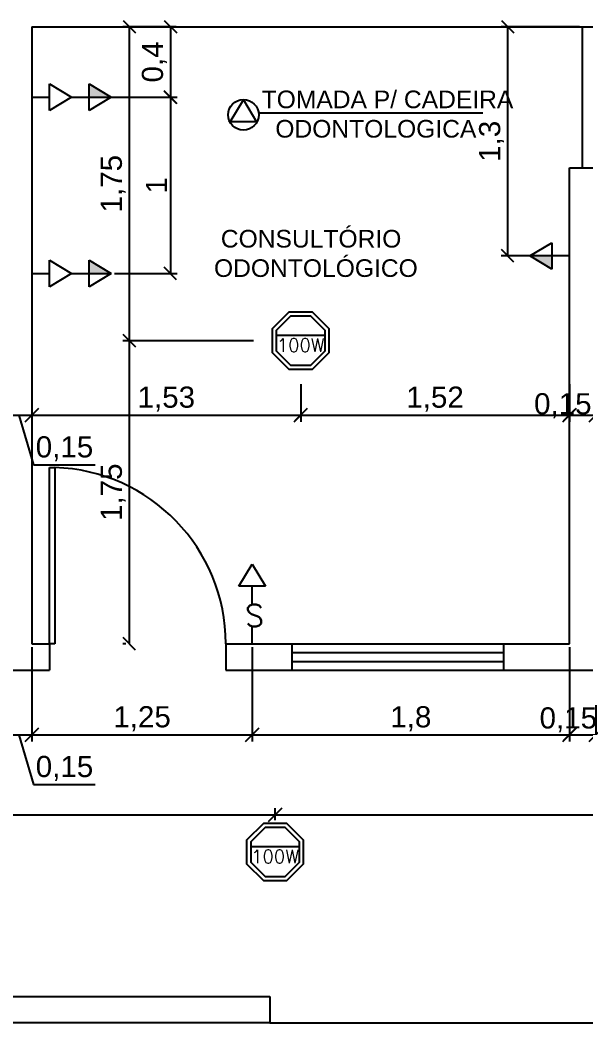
# Model space of a CAD drawing. Header units: millimetres. Extents: x 562 to 1062, y -27 to 300.
# Drawn here: x 669.49 to 672.7, y 242.13 to 247.81 of the extents above; entities that cross this region are included whole.
import ezdxf
from ezdxf.enums import TextEntityAlignment as Align

# ---------------------------------------------------------------- set-up
doc = ezdxf.new("R2010")
doc.units = ezdxf.units.MM
doc.header["$LTSCALE"] = 0.04
doc.linetypes.add('ACAD_ISO03W100', pattern=[30, 12, -18])
for name, color, linetype in [('01', 1, 'Continuous'), ('02', 2, 'Continuous'), ('03', 3, 'Continuous'), ('05', 5, 'Continuous'), ('2', 2, 'Continuous'), ('BAN', 11, 'Continuous'), ('LUMINAR', 2, 'Continuous'), ('TRACEJADO', 7, 'ACAD_ISO03W100')]:
    doc.layers.add(name, color=color, linetype=linetype)
doc.styles.add('SIMPLEX', font='SIMPLEX.SHX')
doc.styles.get("Standard").update_dxf_attribs({"font": 'arial.ttf'})
doc.dimstyles.new('ISO-25', dxfattribs={"dimscale": 0.03, "dimtxt": 4, "dimasz": 2.5, "dimexe": 1.25, "dimexo": 0.625, "dimtad": 1, "dimtxsty": 'Standard', "dimblk": 'OBLIQUE', "dimcen": 2.5, "dimadec": 3, "dimazin": 0, "dimtfac": 1, "dimtmove": 0, "dimatfit": 3, "dimldrblk": 'OBLIQUE', "dimfxl": 1, "dimarcsym": 0})

# ---------------------------------------------------------------- blocks, each defined once
blk = doc.blocks.new('_Oblique')
at = {"layer": 'TRACEJADO', "color": 0, "lineweight": -2}
blk.add_line((-0.5, -0.5), (0.5, 0.5), dxfattribs=at)
blk = doc.blocks.new('*D159')
at = {"layer": 'BAN', "color": 0}
for p, q in [((669.4082, 244.257), (669.4082, 243.7225)), ((669.5582, 244.257), (669.5582, 243.7225)), ((669.4082, 243.76), (669.5582, 243.76)), ((669.4832, 243.76), (669.5678, 243.478)), ((669.5678, 243.478), (669.9179, 243.478))]:
    blk.add_line(p, q, dxfattribs=at)
at = {"layer": 'Defpoints', "color": 0}
for p in [(669.4082, 244.2757), (669.5582, 244.2757), (669.5582, 243.76)]:
    blk.add_point(p, dxfattribs=at)
at = {"layer": 'BAN', "color": 0, "xscale": 0.075, "yscale": 0.075, "zscale": 0.075, "rotation": 180}
blk.add_blockref('_Oblique', (669.4082, 243.76), dxfattribs=at)
at = {"layer": 'BAN', "color": 0, "xscale": 0.075, "yscale": 0.075, "zscale": 0.075}
blk.add_blockref('_Oblique', (669.5582, 243.76), dxfattribs=at)
at = {"layer": 'BAN', "color": 0, "insert": (669.7429, 243.5689), "char_height": 0.12, "attachment_point": 5}
blk.add_mtext('0,15', dxfattribs=at)
blk = doc.blocks.new('*D160')
at = {"layer": 'BAN', "color": 0}
for p, q in [((669.5582, 244.257), (669.5582, 243.7225)), ((670.8082, 244.257), (670.8082, 243.7225)), ((669.5582, 243.76), (670.8082, 243.76))]:
    blk.add_line(p, q, dxfattribs=at)
at = {"layer": 'Defpoints', "color": 0}
for p in [(669.5582, 244.2757), (670.8082, 244.2757), (670.8082, 243.76)]:
    blk.add_point(p, dxfattribs=at)
at = {"layer": 'BAN', "color": 0, "xscale": 0.075, "yscale": 0.075, "zscale": 0.075, "rotation": 180}
blk.add_blockref('_Oblique', (669.5582, 243.76), dxfattribs=at)
at = {"layer": 'BAN', "color": 0, "xscale": 0.075, "yscale": 0.075, "zscale": 0.075}
blk.add_blockref('_Oblique', (670.8082, 243.76), dxfattribs=at)
at = {"layer": 'BAN', "color": 0, "insert": (670.1832, 243.8509), "char_height": 0.12, "attachment_point": 5}
blk.add_mtext('1,25', dxfattribs=at)
blk = doc.blocks.new('*D161')
at = {"layer": 'BAN', "color": 0}
for p, q in [((670.8082, 244.257), (670.8082, 243.7225)), ((672.6082, 244.257), (672.6082, 243.7225)), ((670.8082, 243.76), (672.6082, 243.76))]:
    blk.add_line(p, q, dxfattribs=at)
at = {"layer": 'Defpoints', "color": 0}
for p in [(670.8082, 244.2757), (672.6082, 244.2757), (672.6082, 243.76)]:
    blk.add_point(p, dxfattribs=at)
at = {"layer": 'BAN', "color": 0, "xscale": 0.075, "yscale": 0.075, "zscale": 0.075, "rotation": 180}
blk.add_blockref('_Oblique', (670.8082, 243.76), dxfattribs=at)
at = {"layer": 'BAN', "color": 0, "xscale": 0.075, "yscale": 0.075, "zscale": 0.075}
blk.add_blockref('_Oblique', (672.6082, 243.76), dxfattribs=at)
at = {"layer": 'BAN', "color": 0, "insert": (671.7082, 243.8509), "char_height": 0.12, "attachment_point": 5}
blk.add_mtext('1,8', dxfattribs=at)
blk = doc.blocks.new('*D162')
at = {"layer": 'BAN', "color": 0}
for p, q in [((672.7582, 245.107), (672.7582, 243.7225)), ((672.6082, 244.257), (672.6082, 243.7225)), ((672.6082, 243.76), (672.7582, 243.76))]:
    blk.add_line(p, q, dxfattribs=at)
at = {"layer": 'Defpoints', "color": 0}
for p in [(672.7582, 245.1257), (672.6082, 244.2757), (672.7582, 243.76)]:
    blk.add_point(p, dxfattribs=at)
at = {"layer": 'BAN', "color": 0, "xscale": 0.075, "yscale": 0.075, "zscale": 0.075, "rotation": 180}
blk.add_blockref('_Oblique', (672.6082, 243.76), dxfattribs=at)
at = {"layer": 'BAN', "color": 0, "xscale": 0.075, "yscale": 0.075, "zscale": 0.075}
blk.add_blockref('_Oblique', (672.7582, 243.76), dxfattribs=at)
at = {"layer": 'BAN', "color": 0, "insert": (672.6019, 243.8445), "char_height": 0.12, "attachment_point": 5}
blk.add_mtext('0,15', dxfattribs=at)
blk = doc.blocks.new('*D174')
at = {"layer": 'BAN', "color": 0}
for p, q in [((669.4082, 245.8146), (669.4082, 245.5353)), ((669.5582, 245.8146), (669.5582, 245.5353)), ((669.4082, 245.5728), (669.5582, 245.5728)), ((669.4832, 245.5728), (669.5678, 245.2908)), ((669.5678, 245.2908), (669.9179, 245.2908))]:
    blk.add_line(p, q, dxfattribs=at)
at = {"layer": 'Defpoints', "color": 0}
for p in [(669.4082, 245.8333), (669.5582, 245.8333), (669.5582, 245.5728)]:
    blk.add_point(p, dxfattribs=at)
at = {"layer": 'BAN', "color": 0, "xscale": 0.075, "yscale": 0.075, "zscale": 0.075, "rotation": 180}
blk.add_blockref('_Oblique', (669.4082, 245.5728), dxfattribs=at)
at = {"layer": 'BAN', "color": 0, "xscale": 0.075, "yscale": 0.075, "zscale": 0.075}
blk.add_blockref('_Oblique', (669.5582, 245.5728), dxfattribs=at)
at = {"layer": 'BAN', "color": 0, "insert": (669.7429, 245.3817), "char_height": 0.12, "attachment_point": 5}
blk.add_mtext('0,15', dxfattribs=at)
blk = doc.blocks.new('*D181')
at = {"layer": 'BAN', "color": 0}
for p, q in [((669.5582, 245.8146), (669.5582, 245.5353)), ((671.0832, 245.7476), (671.0832, 245.5353)), ((669.5582, 245.5728), (671.0832, 245.5728))]:
    blk.add_line(p, q, dxfattribs=at)
at = {"layer": 'Defpoints', "color": 0}
for p in [(669.5582, 245.8333), (671.0832, 245.7664), (671.0832, 245.5728)]:
    blk.add_point(p, dxfattribs=at)
at = {"layer": 'BAN', "color": 0, "xscale": 0.075, "yscale": 0.075, "zscale": 0.075, "rotation": 180}
blk.add_blockref('_Oblique', (669.5582, 245.5728), dxfattribs=at)
at = {"layer": 'BAN', "color": 0, "xscale": 0.075, "yscale": 0.075, "zscale": 0.075}
blk.add_blockref('_Oblique', (671.0832, 245.5728), dxfattribs=at)
at = {"layer": 'BAN', "color": 0, "insert": (670.3207, 245.6636), "char_height": 0.12, "attachment_point": 5}
blk.add_mtext('1,53', dxfattribs=at)
blk = doc.blocks.new('*D182')
at = {"layer": 'BAN', "color": 0}
for p, q in [((671.0832, 245.7476), (671.0832, 245.5353)), ((672.6082, 245.7476), (672.6082, 245.5353)), ((671.0832, 245.5728), (672.6082, 245.5728))]:
    blk.add_line(p, q, dxfattribs=at)
at = {"layer": 'Defpoints', "color": 0}
for p in [(671.0832, 245.7664), (672.6082, 245.7664), (672.6082, 245.5728)]:
    blk.add_point(p, dxfattribs=at)
at = {"layer": 'BAN', "color": 0, "xscale": 0.075, "yscale": 0.075, "zscale": 0.075, "rotation": 180}
blk.add_blockref('_Oblique', (671.0832, 245.5728), dxfattribs=at)
at = {"layer": 'BAN', "color": 0, "xscale": 0.075, "yscale": 0.075, "zscale": 0.075}
blk.add_blockref('_Oblique', (672.6082, 245.5728), dxfattribs=at)
at = {"layer": 'BAN', "color": 0, "insert": (671.8457, 245.6636), "char_height": 0.12, "attachment_point": 5}
blk.add_mtext('1,52', dxfattribs=at)
blk = doc.blocks.new('*D183')
at = {"layer": 'BAN', "color": 0}
for p, q in [((672.7582, 245.957), (672.7582, 245.5353)), ((672.6082, 245.7476), (672.6082, 245.5353)), ((672.6082, 245.5728), (672.7582, 245.5728))]:
    blk.add_line(p, q, dxfattribs=at)
at = {"layer": 'Defpoints', "color": 0}
for p in [(672.7582, 245.9757), (672.6082, 245.7664), (672.7582, 245.5728)]:
    blk.add_point(p, dxfattribs=at)
at = {"layer": 'BAN', "color": 0, "xscale": 0.075, "yscale": 0.075, "zscale": 0.075, "rotation": 180}
blk.add_blockref('_Oblique', (672.6082, 245.5728), dxfattribs=at)
at = {"layer": 'BAN', "color": 0, "xscale": 0.075, "yscale": 0.075, "zscale": 0.075}
blk.add_blockref('_Oblique', (672.7582, 245.5728), dxfattribs=at)
at = {"layer": 'BAN', "color": 0, "insert": (672.5707, 245.6261), "char_height": 0.12, "attachment_point": 5}
blk.add_mtext('0,15', dxfattribs=at)
blk = doc.blocks.new('*D186')
at = {"layer": 'BAN', "color": 0, "lineweight": -2}
for p, q in [((666.6082, 243.2195), (666.6082, 243.3432)), ((670.9382, 243.2754), (670.9382, 243.3432)), ((666.6082, 243.3057), (670.9382, 243.3057))]:
    blk.add_line(p, q, dxfattribs=at)
at = {"layer": 'Defpoints', "color": 0}
for p in [(670.9382, 243.3057), (670.9382, 243.2567), (666.6082, 243.2007)]:
    blk.add_point(p, dxfattribs=at)
at = {"layer": 'BAN', "color": 0, "lineweight": -2, "xscale": 0.075, "yscale": 0.075, "zscale": 0.075, "rotation": 180}
blk.add_blockref('_Oblique', (666.6082, 243.3057), dxfattribs=at)
at = {"layer": 'BAN', "color": 0, "lineweight": -2, "xscale": 0.075, "yscale": 0.075, "zscale": 0.075}
blk.add_blockref('_Oblique', (670.9382, 243.3057), dxfattribs=at)
at = {"layer": 'BAN', "color": 0, "insert": (668.7732, 243.3966), "char_height": 0.12, "attachment_point": 5}
blk.add_mtext('4,33', dxfattribs=at)
blk = doc.blocks.new('*D187')
at = {"layer": 'BAN', "color": 0}
for p, q in [((670.9382, 243.2754), (670.9382, 243.3432)), ((675.2682, 243.2754), (675.2682, 243.3432)), ((670.9382, 243.3057), (675.2682, 243.3057))]:
    blk.add_line(p, q, dxfattribs=at)
at = {"layer": 'Defpoints', "color": 0}
for p in [(670.9382, 243.2567), (675.2682, 243.3057), (675.2682, 243.2567)]:
    blk.add_point(p, dxfattribs=at)
at = {"layer": 'BAN', "color": 0, "xscale": 0.075, "yscale": 0.075, "zscale": 0.075, "rotation": 180}
blk.add_blockref('_Oblique', (670.9382, 243.3057), dxfattribs=at)
at = {"layer": 'BAN', "color": 0, "xscale": 0.075, "yscale": 0.075, "zscale": 0.075}
blk.add_blockref('_Oblique', (675.2682, 243.3057), dxfattribs=at)
at = {"layer": 'BAN', "color": 0, "insert": (673.1032, 243.3966), "char_height": 0.12, "attachment_point": 5}
blk.add_mtext('4,33', dxfattribs=at)
blk = doc.blocks.new('*D204')
at = {"layer": 'BAN', "color": 0}
for p, q in [((670.8155, 245.995), (670.0732, 245.995)), ((670.1107, 245.995), (670.1107, 244.2757)), ((670.0919, 244.2757), (670.0732, 244.2757))]:
    blk.add_line(p, q, dxfattribs=at)
at = {"layer": 'Defpoints', "color": 0}
for p in [(670.8342, 245.995), (670.1107, 244.2757), (670.1107, 244.2757)]:
    blk.add_point(p, dxfattribs=at)
at = {"layer": 'BAN', "color": 0, "xscale": 0.075, "yscale": 0.075, "zscale": 0.075}
for p, rotation in [((670.1107, 245.995), 90), ((670.1107, 244.2757), 270)]:
    blk.add_blockref('_Oblique', p, dxfattribs=dict(at, rotation=rotation))
at = {"layer": 'BAN', "color": 0, "insert": (670.0198, 245.1354), "char_height": 0.12, "attachment_point": 5, "rotation": 90}
blk.add_mtext('1,75', dxfattribs=at)
blk = doc.blocks.new('*D203')
at = {"layer": 'BAN', "color": 0, "lineweight": -2}
for p, q in [((670.3771, 247.7757), (670.0732, 247.7757)), ((670.1107, 247.7757), (670.1107, 245.995)), ((670.8155, 245.995), (670.0732, 245.995))]:
    blk.add_line(p, q, dxfattribs=at)
at = {"layer": 'Defpoints', "color": 0}
for p in [(670.3959, 247.7757), (670.1107, 245.995), (670.8342, 245.995)]:
    blk.add_point(p, dxfattribs=at)
at = {"layer": 'BAN', "color": 0, "lineweight": -2, "xscale": 0.075, "yscale": 0.075, "zscale": 0.075}
for p, rotation in [((670.1107, 247.7757), 90), ((670.1107, 245.995), 270)]:
    blk.add_blockref('_Oblique', p, dxfattribs=dict(at, rotation=rotation))
at = {"layer": 'BAN', "color": 0, "insert": (670.0198, 246.8854), "char_height": 0.12, "attachment_point": 5, "rotation": 90}
blk.add_mtext('1,75', dxfattribs=at)
blk = doc.blocks.new('*D276')
at = {"layer": 'BAN', "color": 0, "lineweight": -2}
for p, q in [((669.577, 247.7757), (670.3816, 247.7757)), ((670.3441, 247.7757), (670.3441, 247.3757)), ((669.852, 247.3757), (670.3816, 247.3757))]:
    blk.add_line(p, q, dxfattribs=at)
at = {"layer": 'Defpoints', "color": 0}
for p in [(669.5582, 247.7757), (669.8332, 247.3757), (670.3441, 247.3757)]:
    blk.add_point(p, dxfattribs=at)
at = {"layer": 'BAN', "color": 0, "lineweight": -2, "xscale": 0.075, "yscale": 0.075, "zscale": 0.075}
for p, rotation in [((670.3441, 247.7757), 90), ((670.3441, 247.3757), 270)]:
    blk.add_blockref('_Oblique', p, dxfattribs=dict(at, rotation=rotation))
at = {"layer": 'BAN', "color": 0, "insert": (670.2532, 247.5757), "char_height": 0.12, "attachment_point": 5, "rotation": 90}
blk.add_mtext('0,4', dxfattribs=at)
blk = doc.blocks.new('*D277')
at = {"layer": 'BAN', "color": 0}
for p, q in [((669.852, 247.3757), (670.3816, 247.3757)), ((670.3441, 247.3757), (670.3441, 246.3757)), ((670.027, 246.3757), (670.3816, 246.3757))]:
    blk.add_line(p, q, dxfattribs=at)
at = {"layer": 'Defpoints', "color": 0}
for p in [(669.8332, 247.3757), (670.0082, 246.3757), (670.3441, 246.3757)]:
    blk.add_point(p, dxfattribs=at)
at = {"layer": 'BAN', "color": 0, "xscale": 0.075, "yscale": 0.075, "zscale": 0.075}
for p, rotation in [((670.3441, 247.3757), 90), ((670.3441, 246.3757), 270)]:
    blk.add_blockref('_Oblique', p, dxfattribs=dict(at, rotation=rotation))
at = {"layer": 'BAN', "color": 0, "insert": (670.2651, 246.8757), "char_height": 0.12, "attachment_point": 5, "rotation": 90}
blk.add_mtext('1', dxfattribs=at)
blk = doc.blocks.new('*D278')
at = {"layer": 'BAN', "color": 0, "lineweight": -2}
for p, q in [((672.6645, 247.7757), (672.2201, 247.7757)), ((672.2576, 247.7757), (672.2576, 246.4757)), ((672.5895, 246.4757), (672.2201, 246.4757))]:
    blk.add_line(p, q, dxfattribs=at)
at = {"layer": 'Defpoints', "color": 0}
for p in [(672.6832, 247.7757), (672.2576, 246.4757), (672.6082, 246.4757)]:
    blk.add_point(p, dxfattribs=at)
at = {"layer": 'BAN', "color": 0, "lineweight": -2, "xscale": 0.075, "yscale": 0.075, "zscale": 0.075}
for p, rotation in [((672.2576, 247.7757), 90), ((672.2576, 246.4757), 270)]:
    blk.add_blockref('_Oblique', p, dxfattribs=dict(at, rotation=rotation))
at = {"layer": 'BAN', "color": 0, "insert": (672.1667, 247.1257), "char_height": 0.12, "attachment_point": 5, "rotation": 90}
blk.add_mtext('1,3', dxfattribs=at)

msp = doc.modelspace()

# ---------------------------------------------------------------- hatches: boundary and pattern name
at = {"layer": '03'}
for points in [[(670.0082, 247.3757), (669.8832, 247.4507), (669.8832, 247.3757)], [(669.8832, 246.4507), (669.8832, 246.3757), (670.0082, 246.3757)], [(672.5082, 246.4007), (672.5082, 246.4757), (672.3832, 246.4757)]]:
    msp.add_hatch(color=256, dxfattribs=at).paths.add_polyline_path(points)

# ---------------------------------------------------------------- linework, layer by layer
at = {"layer": '01'}
msp.add_line((672.6832, 246.9757), (672.6832, 247.7757), dxfattribs=at)
at = {"layer": '02', "linetype": 'Continuous'}
for p, q in [((671.0332, 244.2757), (672.2332, 244.2757)), ((671.0332, 244.2257), (672.2332, 244.2257)), ((671.0332, 244.1757), (672.2332, 244.1757)), ((671.0332, 244.1257), (672.2332, 244.1257))]:
    msp.add_line(p, q, dxfattribs=at)
at = {"layer": '02'}
msp.add_line((670.9082, 242.1257), (675.3082, 242.1257), dxfattribs=at)
at = {"layer": '02', "linetype": 'Continuous'}
msp.add_arc((669.6582, 244.2757), 1, 0, 88.2809, dxfattribs=at)
at = {"layer": '03'}
for p, q in [((669.6582, 247.4507), (669.7832, 247.3757)), ((669.6582, 247.3007), (669.6582, 247.4507)), ((669.8832, 247.3007), (669.8832, 247.4507)), ((669.8832, 247.4507), (670.0082, 247.3757)), ((669.5582, 247.3757), (669.6582, 247.3757)), ((669.7832, 247.3757), (669.6582, 247.3007)), ((669.7832, 247.3757), (669.8832, 247.3757)), ((670.0082, 247.3757), (669.8832, 247.3007)), ((669.8832, 247.3757), (670.0082, 247.3757)), ((670.6832, 247.2365), (670.7582, 247.3615)), ((670.7582, 247.3615), (670.8332, 247.2365)), ((670.8332, 247.2365), (670.6832, 247.2365)), ((672.117, 247.2845), (670.8471, 247.2845)), ((672.3832, 246.4757), (672.5082, 246.5507)), ((672.5082, 246.5507), (672.5082, 246.4007)), ((669.6582, 246.3007), (669.6582, 246.4507)), ((669.6582, 246.4507), (669.7832, 246.3757)), ((669.8832, 246.4507), (670.0082, 246.3757)), ((669.8832, 246.3007), (669.8832, 246.4507)), ((672.5082, 246.4007), (672.3832, 246.4757)), ((672.5082, 246.4757), (672.3832, 246.4757)), ((672.6082, 246.4757), (672.5082, 246.4757)), ((669.5582, 246.3757), (669.6582, 246.3757)), ((669.7832, 246.3757), (669.6582, 246.3007)), ((669.7832, 246.3757), (669.8832, 246.3757)), ((670.0082, 246.3757), (669.8832, 246.3007)), ((669.8832, 246.3757), (670.0082, 246.3757)), ((670.7329, 244.6021), (670.8079, 244.7271)), ((670.8079, 244.7271), (670.8829, 244.6021)), ((670.8829, 244.6021), (670.7329, 244.6021)), ((670.8079, 244.5021), (670.8079, 244.6021)), ((670.8082, 244.2757), (670.8082, 244.3757))]:
    msp.add_line(p, q, dxfattribs=at)
for points in [[(671.0163, 246.1567), (670.9216, 246.062), (670.9216, 245.928), (671.0163, 245.8333), (671.1502, 245.8333), (671.2449, 245.928), (671.2449, 246.062), (671.1502, 246.1567)], [(670.8713, 243.2567), (670.7766, 243.162), (670.7766, 243.028), (670.8713, 242.9333), (671.0052, 242.9333), (671.0999, 243.028), (671.0999, 243.162), (671.0052, 243.2567)]]:
    msp.add_lwpolyline(points, close=True, dxfattribs=at)
msp.add_circle((670.7582, 247.2757), 0.0868, dxfattribs=at)
at = {"layer": '05'}
for p, q in [((669.5582, 247.7757), (669.5582, 244.2757)), ((669.5582, 247.7757), (673.2332, 247.7757)), ((672.6082, 244.2757), (672.6082, 246.9757)), ((672.6082, 246.9757), (673.2332, 246.9757)), ((669.5582, 244.2757), (669.6582, 244.2757)), ((669.6582, 244.2757), (669.6582, 244.1257)), ((670.6582, 244.2757), (670.6582, 244.1257)), ((670.6582, 244.2757), (671.0332, 244.2757)), ((671.0332, 244.2757), (671.0332, 244.1257)), ((672.2332, 244.2757), (672.2332, 244.1257)), ((672.2332, 244.2757), (672.6082, 244.2757)), ((669.2332, 244.1257), (669.6582, 244.1257)), ((670.6582, 244.1257), (671.0332, 244.1257)), ((672.2332, 244.1257), (672.7582, 244.1257)), ((666.6082, 242.2757), (670.9082, 242.2757)), ((670.9082, 242.2757), (670.9082, 242.1257)), ((670.9082, 242.1257), (666.6082, 242.1257))]:
    msp.add_line(p, q, dxfattribs=at)
at = {"layer": '2'}
for p, q in [((669.6582, 244.2757), (669.6582, 245.2757)), ((669.6582, 245.2757), (669.6882, 245.2757)), ((669.6882, 245.2757), (669.6882, 244.2757)), ((669.6882, 244.2757), (669.6582, 244.2757))]:
    msp.add_line(p, q, dxfattribs=at)
at = {"layer": 'LUMINAR', "color": 1}
for p, q in [((670.9447, 246.0257), (671.2218, 246.0257)), ((670.7997, 243.1257), (671.0768, 243.1257))]:
    msp.add_line(p, q, dxfattribs=at)
for points in [[(671.0258, 246.1336), (670.9447, 246.0524), (670.9447, 245.9376), (671.0258, 245.8564), (671.1407, 245.8564), (671.2218, 245.9376), (671.2218, 246.0524), (671.1407, 246.1336)], [(670.8808, 243.2336), (670.7997, 243.1524), (670.7997, 243.0376), (670.8808, 242.9564), (670.9957, 242.9564), (671.0768, 243.0376), (671.0768, 243.1524), (670.9957, 243.2336)]]:
    msp.add_lwpolyline(points, close=True, dxfattribs=at)

# ---------------------------------------------------------------- texts
at = {"layer": '01', "insert": (670.5913, 246.6232), "char_height": 0.1, "attachment_point": 1}
msp.add_mtext(' CONSULTÓRIO\\PODONTOLÓGICO', dxfattribs=at)
at = {"layer": '03', "insert": (670.8617, 247.4134), "char_height": 0.1, "attachment_point": 1}
msp.add_mtext('TOMADA P/ CADEIRA \\P  ODONTOLOGICA', dxfattribs=at)
at = {"layer": '03', "style": 'SIMPLEX'}
msp.add_attdef('S', (670.7671, 244.3732), 'S', height=0.125, dxfattribs=at)
at = {"layer": 'LUMINAR', "style": 'SIMPLEX'}
for p in [(671.0828, 245.9322), (670.9378, 243.0322)]:
    msp.add_attdef('100W', text='100W', height=0.075, dxfattribs=at).set_placement(p, align=Align.CENTER)

# ---------------------------------------------------------------- dimensions: what is measured, and where the dimension line sits
at = {"layer": 'BAN'}
for base, p1, p2, picture, middle in [((670.3441, 247.3757), (669.5582, 247.7757), (669.8332, 247.3757), '*D276', (670.2532, 247.5757)), ((672.2576, 246.4757), (672.6832, 247.7757), (672.6082, 246.4757), '*D278', (672.1667, 247.1257))]:
    dim = msp.add_linear_dim(base=base, p1=p1, p2=p2, angle=90, dimstyle='ISO-25', dxfattribs=at)
    dim.commit()
    dim.dimension.update_dxf_attribs({"geometry": picture, "text_midpoint": middle})
dim = msp.add_linear_dim(base=(670.1107, 245.995), p1=(670.3959, 247.7757), p2=(670.8342, 245.995), angle=90, text='1,75', dimstyle='ISO-25', dxfattribs=at)
dim.commit()
dim.dimension.update_dxf_attribs({"geometry": '*D203', "text_midpoint": (670.0198, 246.8854)})
dim = msp.add_linear_dim(base=(670.3441, 246.3757), p1=(669.8332, 247.3757), p2=(670.0082, 246.3757), angle=90, dimstyle='ISO-25', override={"dimtmove": 1}, dxfattribs=at)
dim.commit()
dim.dimension.update_dxf_attribs({"geometry": '*D277', "text_midpoint": (670.2651, 246.8757)})
dim = msp.add_linear_dim(base=(670.1107, 244.2757), p1=(670.8342, 245.995), p2=(670.1107, 244.2757), angle=90, text='1,75', dimstyle='ISO-25', override={"dimtmove": 1}, dxfattribs=at)
dim.commit()
dim.dimension.update_dxf_attribs({"geometry": '*D204', "text_midpoint": (670.0198, 245.1354)})
for base, p1, p2, picture, middle in [((672.7582, 245.5728), (672.6082, 245.7664), (672.7582, 245.9757), '*D183', (672.5707, 245.5353)), ((672.7582, 243.76), (672.6082, 244.2757), (672.7582, 245.1257), '*D162', (672.6019, 243.7536))]:
    dim = msp.add_linear_dim(base=base, p1=p1, p2=p2, dimstyle='ISO-25', override={"dimtmove": 1}, dxfattribs=at)
    dim.commit()
    dim.dimension.update_dxf_attribs({"geometry": picture, "text_midpoint": middle, "dimtype": 160})
for base, p1, p2, picture, middle in [((669.5582, 245.5728), (669.4082, 245.8333), (669.5582, 245.8333), '*D174', (669.5866, 245.3817)), ((671.0832490579, 245.5727619845), (669.5582490579, 245.8333261031), (671.0832490579, 245.7663565024), '*D181', (670.3207490579, 245.6636265821)), ((672.6082490579, 245.5727619845), (671.0832490579, 245.7663565024), (672.6082490579, 245.7663565024), '*D182', (671.8457490579, 245.6636265821)), ((669.5582, 243.76), (669.4082, 244.2757), (669.5582, 244.2757), '*D159', (669.5866, 243.5689)), ((670.8082, 243.76), (669.5582, 244.2757), (670.8082, 244.2757), '*D160', (670.1832, 243.8509)), ((672.6082, 243.76), (670.8082, 244.2757), (672.6082, 244.2757), '*D161', (671.7082, 243.8509)), ((675.2682, 243.3057), (670.9382, 243.2567), (675.2682, 243.2567), '*D187', (673.1032, 243.3966))]:
    dim = msp.add_linear_dim(base=base, p1=p1, p2=p2, dimstyle='ISO-25', override={"dimtmove": 1}, dxfattribs=at)
    dim.commit()
    dim.dimension.update_dxf_attribs({"geometry": picture, "text_midpoint": middle})
dim = msp.add_linear_dim(base=(670.9382, 243.3057), p1=(666.6082, 243.2007), p2=(670.9382, 243.2567), dimstyle='ISO-25', dxfattribs=at)
dim.commit()
dim.dimension.update_dxf_attribs({"geometry": '*D186', "text_midpoint": (668.7732, 243.3966)})

doc.saveas('drawing.dxf')
